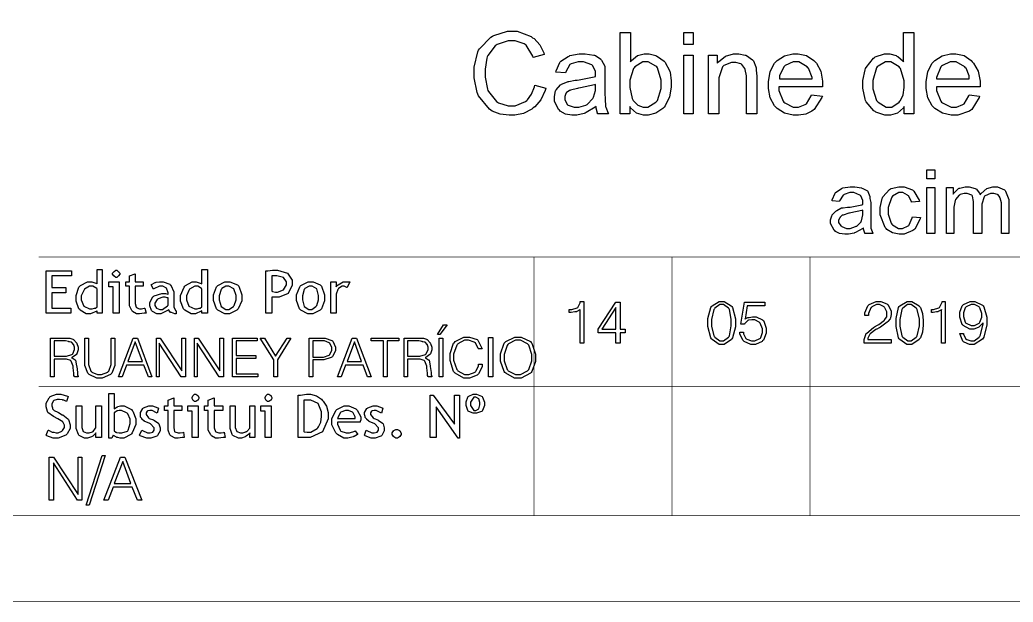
# Model space of a CAD drawing. Extents: x 0 to 210, y 0 to 297.
# Drawn here: x 50.3 to 108, y -0.4 to 33.4 of the extents above; entities that cross this region are included whole.
import ezdxf

# ---------------------------------------------------------------- set-up
doc = ezdxf.new("R2010")
doc.units = 0
doc.header["$MEASUREMENT"] = 0
for name, color, linetype in [('C00-00-00-BLACK', 7, 'Continuous'), ('C59-59-59', 251, 'Continuous'), ('CFF-7E-00', 30, 'Continuous')]:
    doc.layers.add(name, color=color, linetype=linetype)

msp = doc.modelspace()

# ---------------------------------------------------------------- linework, layer by layer
at = {"layer": 'C00-00-00-BLACK', "const_width": 0.0423}
msp.add_lwpolyline([(0.0427, -0.3886), (210.36, -0.3886), (210.36, 296.883), (0.0427, 296.883), (0.0427, -0.3886)], close=True, dxfattribs=at)
at = {"layer": 'C00-00-00-BLACK'}
for points in [[(80.2005, 29.581), (80.8359, 29.4115), (80.8041, 29.2847), (80.5547, 28.7445), (80.2005, 28.3325), (80.1165, 28.2677), (80.0308, 28.1933), (79.5472, 27.9438), (79.0512, 27.8419), (78.8857, 27.8419), (78.7107, 27.8419), (78.19, 27.9122), (77.7282, 28.0858), (77.6552, 28.1382), (77.5698, 28.1919), (76.9331, 28.9677), (76.8904, 29.0725), (76.8586, 29.1676), (76.6794, 30.0192), (76.6794, 30.303), (76.6794, 30.631), (76.8904, 31.5199), (76.9331, 31.615), (76.9856, 31.7004), (77.6538, 32.3798), (77.7392, 32.4225), (77.8235, 32.4762), (78.6197, 32.7188), (78.8857, 32.7188), (79.182, 32.7188), (79.9881, 32.4018), (80.0735, 32.3371), (80.1578, 32.2847), (80.4912, 31.9278), (80.7187, 31.4675), (80.7501, 31.3614), (80.1165, 31.1919), (80.0943, 31.2773), (79.7003, 31.9126), (79.6477, 31.9539), (79.5941, 31.9857), (79.0621, 32.1648), (78.8857, 32.1648), (78.6515, 32.1648), (78.015, 31.9539), (77.9515, 31.9112), (77.8979, 31.8699), (77.4746, 31.309), (77.4428, 31.2346), (77.421, 31.1616), (77.3162, 30.518), (77.3162, 30.303), (77.3162, 30.0495), (77.4541, 29.3591), (77.4859, 29.2847), (77.5173, 29.2117), (77.972, 28.6384), (78.0355, 28.6067), (78.099, 28.5654), (78.6571, 28.3945), (78.843, 28.3945), (79.0649, 28.3945), (79.6685, 28.6384), (79.732, 28.6907), (79.7856, 28.7335), (80.0146, 29.0573), (80.1783, 29.4859), (80.2005, 29.581)], [(85.7141, 27.9273), (85.1613, 27.9273), (85.1613, 32.6333), (85.7567, 32.6333), (85.7567, 30.9383), (85.8203, 31.0238), (86.1741, 31.298), (86.5586, 31.4027), (86.6881, 31.4027), (86.837, 31.4027), (87.2409, 31.298), (87.2836, 31.276), (87.3248, 31.2553), (87.7175, 30.97), (87.7492, 30.9383), (87.781, 30.897), (88.0237, 30.4409), (88.0456, 30.3871), (88.0551, 30.3348), (88.1295, 29.8331), (88.1295, 29.665), (88.1295, 29.4762), (88.029, 28.9099), (87.7796, 28.3959), (87.7066, 28.3104), (87.6321, 28.236), (87.2229, 27.9645), (86.789, 27.8419), (86.6454, 27.8419), (86.5131, 27.8419), (86.1162, 27.9701), (85.7663, 28.2677), (85.7141, 28.3531), (85.7141, 27.9273)], [(88.8517, 31.9539), (88.8517, 32.6333), (89.4031, 32.6333), (89.4031, 31.9539), (88.8517, 31.9539)], [(101.661, 27.9273), (101.661, 28.3531), (101.607, 28.2677), (101.255, 27.9701), (100.858, 27.8419), (100.726, 27.8419), (100.535, 27.8419), (100.015, 28.0224), (99.9628, 28.0541), (99.8982, 28.0968), (99.4435, 28.6274), (99.4117, 28.6907), (99.38, 28.7652), (99.242, 29.4087), (99.242, 29.6223), (99.242, 29.8566), (99.38, 30.4822), (99.4117, 30.5566), (99.4435, 30.62), (99.8664, 31.1602), (99.9201, 31.1919), (99.9726, 31.2236), (100.506, 31.4027), (100.685, 31.4027), (100.821, 31.4027), (101.192, 31.298), (101.235, 31.276), (101.276, 31.2553), (101.596, 30.97), (101.618, 30.9383), (101.618, 32.6333), (102.212, 32.6333), (102.212, 27.9273), (101.661, 27.9273)], [(83.7614, 28.3531), (83.7075, 28.3104), (83.1797, 27.9907), (83.1275, 27.9687), (83.0735, 27.948), (82.6354, 27.8419), (82.4893, 27.8419), (82.3627, 27.8419), (81.9848, 27.9122), (81.6832, 28.0858), (81.6419, 28.1382), (81.588, 28.1823), (81.3428, 28.6604), (81.3428, 28.8189), (81.3428, 28.936), (81.4091, 29.253), (81.431, 29.2847), (81.4518, 29.3164), (81.6956, 29.6017), (81.7273, 29.6223), (81.7591, 29.6444), (82.1076, 29.7822), (82.1503, 29.7918), (82.1821, 29.8028), (82.5391, 29.8772), (82.659, 29.8772), (82.7761, 29.8993), (83.6553, 30.0674), (83.7198, 30.0881), (83.7198, 30.1308), (83.7198, 30.2259), (83.7198, 30.2576), (83.7198, 30.3747), (83.5713, 30.7055), (83.5505, 30.7261), (83.5078, 30.7578), (83.0308, 30.9383), (82.8724, 30.9383), (82.7236, 30.9383), (82.3087, 30.8322), (82.2773, 30.8102), (82.2456, 30.7785), (82.0014, 30.3568), (81.981, 30.303), (81.431, 30.3444), (81.4405, 30.4092), (81.6529, 30.9066), (81.6846, 30.9383), (81.7164, 30.981), (82.1394, 31.2553), (82.193, 31.276), (82.2456, 31.298), (82.7786, 31.4027), (82.9578, 31.4027), (83.137, 31.4027), (83.6344, 31.3297), (83.6771, 31.3187), (83.7188, 31.298), (84.0355, 31.0872), (84.0574, 31.0651), (84.0782, 31.0334), (84.2617, 30.6848), (84.2726, 30.6421), (84.2726, 30.5153), (84.2726, 30.2273), (84.2726, 30.1308), (84.2726, 29.3688), (84.2726, 29.2034), (84.2931, 28.7032), (84.3153, 28.4413), (84.3153, 28.3531), (84.3248, 28.3104), (84.4628, 27.959), (84.4846, 27.9273), (83.8468, 27.9273), (83.8359, 27.959), (83.7614, 28.2553), (83.7614, 28.3531)], [(88.8517, 27.9273), (88.8517, 31.3187), (89.4031, 31.3187), (89.4031, 27.9273), (88.8517, 27.9273)], [(90.2945, 27.9273), (90.2945, 31.3187), (90.8018, 31.3187), (90.8018, 30.8529), (90.865, 30.9494), (91.2742, 31.2718), (91.7469, 31.4027), (91.9057, 31.4027), (92.0418, 31.4027), (92.4126, 31.3297), (92.4553, 31.3187), (92.4966, 31.298), (92.8494, 31.0541), (92.8825, 31.0224), (92.9033, 30.9907), (93.0395, 30.6421), (93.0508, 30.5993), (93.0508, 30.4505), (93.0935, 30.1157), (93.0935, 30.004), (93.0935, 27.9273), (92.498, 27.9273), (92.498, 30.004), (92.498, 30.1322), (92.4235, 30.4932), (92.414, 30.5139), (92.4031, 30.547), (92.2225, 30.7895), (92.2017, 30.8102), (92.1702, 30.8322), (91.8767, 30.8956), (91.7787, 30.8956), (91.6189, 30.8956), (91.1821, 30.7261), (91.1408, 30.6834), (91.0978, 30.6421), (90.8872, 30.0054), (90.8872, 29.7918), (90.8872, 27.9273), (90.2945, 27.9273)], [(96.2738, 29.0298), (96.9091, 28.9457), (96.8774, 28.8616), (96.4212, 28.1823), (96.3581, 28.1382), (96.2946, 28.0858), (95.9337, 27.9122), (95.5202, 27.8419), (95.3823, 27.8419), (95.214, 27.8419), (94.7099, 27.9645), (94.2689, 28.236), (94.1945, 28.3104), (94.1201, 28.3848), (93.8706, 28.8506), (93.7715, 29.3991), (93.7715, 29.581), (93.7715, 29.7794), (93.8706, 30.372), (94.1201, 30.8653), (94.1945, 30.9383), (94.2689, 31.0128), (94.7043, 31.2829), (95.1798, 31.4027), (95.3396, 31.4027), (95.498, 31.4027), (95.9764, 31.298), (96.4117, 31.0238), (96.4861, 30.9383), (96.5592, 30.8653), (96.8086, 30.3926), (96.9091, 29.8152), (96.9091, 29.6223), (96.9091, 29.6223), (96.9091, 29.5272), (96.9091, 29.4955), (94.3666, 29.4955), (94.3666, 29.2737), (94.6203, 28.6604), (94.663, 28.6067), (94.7152, 28.5654), (95.2154, 28.3104), (95.3823, 28.3104), (95.5202, 28.3104), (95.9033, 28.4593), (95.9347, 28.4799), (95.9764, 28.5116), (96.2519, 28.9664), (96.2738, 29.0298)], [(105.434, 29.0298), (106.029, 28.9457), (106.007, 28.8616), (105.583, 28.1823), (105.519, 28.1382), (105.454, 28.0858), (104.772, 27.8419), (104.545, 27.8419), (104.375, 27.8419), (103.87, 27.9645), (103.43, 28.236), (103.357, 28.3104), (103.283, 28.3848), (103.032, 28.8506), (102.931, 29.3991), (102.931, 29.581), (102.931, 29.7794), (103.032, 30.372), (103.283, 30.8653), (103.357, 30.9383), (103.43, 31.0128), (103.864, 31.2829), (104.342, 31.4027), (104.502, 31.4027), (104.659, 31.4027), (105.132, 31.298), (105.54, 31.0238), (105.603, 30.9383), (105.678, 30.8653), (105.949, 30.3926), (106.072, 29.8152), (106.072, 29.6223), (106.072, 29.6223), (106.072, 29.5272), (106.072, 29.4955), (103.527, 29.4955), (103.527, 29.2737), (103.78, 28.6604), (103.823, 28.6067), (103.875, 28.5654), (104.377, 28.3104), (104.545, 28.3104), (104.681, 28.3104), (105.052, 28.4593), (105.095, 28.4799), (105.126, 28.5116), (105.412, 28.9664), (105.434, 29.0298)], [(85.7141, 29.665), (85.7141, 29.4432), (85.8516, 28.8189), (85.8834, 28.7762), (85.9247, 28.7032), (86.1949, 28.4331), (86.5008, 28.3104), (86.6027, 28.3104), (86.7724, 28.3104), (87.23, 28.597), (87.2836, 28.6494), (87.3248, 28.7032), (87.5372, 29.3935), (87.5372, 29.6223), (87.5372, 29.8772), (87.3248, 30.5897), (87.2836, 30.6421), (87.2409, 30.6958), (86.7943, 30.9383), (86.6454, 30.9383), (86.4761, 30.9383), (86.0213, 30.6531), (85.9688, 30.5993), (85.9261, 30.547), (85.7141, 29.8855), (85.7141, 29.665)], [(94.4079, 29.9613), (96.3165, 29.9613), (96.3055, 30.0357), (96.0935, 30.5676), (96.0617, 30.5993), (96.0191, 30.6531), (95.5407, 30.9383), (95.3823, 30.9383), (95.213, 30.9383), (94.7455, 30.7261), (94.7043, 30.6834), (94.6616, 30.6421), (94.4079, 30.1322), (94.4079, 29.9613)], [(99.8347, 29.6223), (99.8347, 29.3798), (100.048, 28.7032), (100.093, 28.6494), (100.145, 28.597), (100.612, 28.3104), (100.769, 28.3104), (100.928, 28.3104), (101.362, 28.597), (101.404, 28.6494), (101.447, 28.6921), (101.596, 29.0201), (101.661, 29.4418), (101.661, 29.581), (101.661, 29.8359), (101.447, 30.547), (101.404, 30.5993), (101.362, 30.6531), (100.885, 30.9383), (100.726, 30.9383), (100.568, 30.9383), (100.134, 30.6848), (100.093, 30.6421), (100.048, 30.5897), (99.8347, 29.8649), (99.8347, 29.6223)], [(103.527, 29.9613), (105.434, 29.9613), (105.434, 30.1212), (105.253, 30.5676), (105.222, 30.5993), (105.179, 30.6531), (104.67, 30.9383), (104.502, 30.9383), (104.331, 30.9383), (103.875, 30.7261), (103.823, 30.6834), (103.78, 30.6421), (103.536, 30.0357), (103.527, 29.9613)], [(83.7198, 29.6223), (83.6662, 29.6017), (82.8492, 29.4335), (82.743, 29.4115), (82.6893, 29.4018), (82.2674, 29.2957), (82.2357, 29.2847), (82.2138, 29.2751), (82.0332, 29.1373), (82.0237, 29.1152), (82.0127, 29.0945), (81.9383, 28.9195), (81.9383, 28.8603), (81.9383, 28.7555), (82.0759, 28.4689), (82.1076, 28.4372), (82.1394, 28.4165), (82.4964, 28.3104), (82.6163, 28.3104), (82.7648, 28.3104), (83.1688, 28.4165), (83.2115, 28.4372), (83.2527, 28.4689), (83.5699, 28.8189), (83.5918, 28.8603), (83.6126, 28.8933), (83.7198, 29.2819), (83.7198, 29.4115), (83.7198, 29.6223)], [(102.975, 24.1543), (102.975, 24.6641), (103.441, 24.6641), (103.441, 24.1543), (102.975, 24.1543)], [(99.2851, 21.3155), (99.242, 21.2742), (98.8176, 21.0289), (98.7764, 21.0178), (98.7446, 20.9972), (98.4179, 20.9338), (98.3093, 20.9338), (98.2073, 20.9338), (97.9054, 20.9765), (97.663, 21.1046), (97.6313, 21.146), (97.5886, 21.1777), (97.3776, 21.5663), (97.3776, 21.6958), (97.3776, 21.7813), (97.4506, 22.0031), (97.4619, 22.0348), (97.4714, 22.0679), (97.6835, 22.2815), (97.7152, 22.2911), (97.736, 22.3132), (97.9798, 22.451), (98.0115, 22.4607), (98.1177, 22.4607), (98.3562, 22.5034), (98.4359, 22.5034), (98.5202, 22.5144), (99.1994, 22.6508), (99.242, 22.6715), (99.242, 22.7046), (99.242, 22.7762), (99.242, 22.7996), (99.242, 22.8947), (99.1362, 23.1593), (99.1154, 23.18), (99.0836, 23.202), (98.7242, 23.3495), (98.6056, 23.3495), (98.4885, 23.3495), (98.1604, 23.2447), (98.1396, 23.2227), (98.1068, 23.202), (97.8944, 22.8837), (97.8849, 22.841), (97.4619, 22.8837), (97.4714, 22.9264), (97.6422, 23.3178), (97.6739, 23.3495), (97.6947, 23.3812), (98.0115, 23.5934), (98.0542, 23.6031), (98.0955, 23.6251), (98.5104, 23.6885), (98.6497, 23.6885), (98.7873, 23.6885), (99.1676, 23.6251), (99.2008, 23.6031), (99.242, 23.5934), (99.5165, 23.4556), (99.5384, 23.4335), (99.5482, 23.4129), (99.6541, 23.1276), (99.6654, 23.0959), (99.6654, 23.0008), (99.7081, 22.7858), (99.7081, 22.7142), (99.7081, 22.0762), (99.7081, 21.886), (99.7081, 21.4588), (99.7081, 21.3155), (99.7176, 21.2838), (99.8238, 20.9985), (99.8347, 20.9765), (99.369, 20.9765), (99.3581, 20.9985), (99.2851, 21.2369), (99.2851, 21.3155)], [(102.126, 21.9494), (102.592, 21.9081), (102.581, 21.824), (102.264, 21.2301), (102.212, 21.1873), (102.158, 21.146), (101.655, 20.9338), (101.489, 20.9338), (101.36, 20.9338), (100.98, 21.0082), (100.652, 21.2094), (100.6, 21.2728), (100.546, 21.3362), (100.261, 22.0527), (100.261, 22.2911), (100.261, 22.4827), (100.367, 23.0008), (100.389, 23.0532), (100.42, 23.1069), (100.801, 23.53), (100.855, 23.5617), (100.896, 23.5838), (101.34, 23.6885), (101.489, 23.6885), (101.658, 23.6885), (102.126, 23.519), (102.169, 23.4763), (102.222, 23.4446), (102.527, 22.9154), (102.549, 22.841), (102.084, 22.7996), (102.073, 22.8424), (101.904, 23.1593), (101.873, 23.18), (101.851, 23.2117), (101.578, 23.3495), (101.489, 23.3495), (101.351, 23.3495), (100.97, 23.1386), (100.939, 23.0959), (100.907, 23.0546), (100.726, 22.4827), (100.726, 22.2911), (100.726, 22.101), (100.896, 21.569), (100.939, 21.5263), (100.97, 21.485), (101.327, 21.2728), (101.447, 21.2728), (101.563, 21.2728), (101.883, 21.4216), (101.914, 21.4423), (101.946, 21.474), (102.115, 21.897), (102.126, 21.9494)], [(104.119, 20.9765), (104.119, 23.6457), (104.502, 23.6457), (104.502, 23.2654), (104.523, 23.2971), (104.81, 23.5824), (104.841, 23.6031), (104.883, 23.6141), (105.201, 23.6885), (105.307, 23.6885), (105.434, 23.6885), (105.782, 23.5838), (105.815, 23.5617), (105.847, 23.552), (106.061, 23.2654), (106.072, 23.2227), (106.124, 23.3081), (106.446, 23.5838), (106.799, 23.6885), (106.918, 23.6885), (107.067, 23.6885), (107.482, 23.519), (107.513, 23.4763), (107.545, 23.4446), (107.725, 22.9609), (107.725, 22.7996), (107.725, 20.9765), (107.302, 20.9765), (107.302, 22.6715), (107.302, 22.768), (107.224, 23.0325), (107.214, 23.0532), (107.214, 23.0959), (107.108, 23.2131), (107.087, 23.2227), (107.065, 23.2447), (106.859, 23.3068), (106.791, 23.3068), (106.674, 23.3068), (106.357, 23.1703), (106.325, 23.1372), (106.294, 23.1056), (106.156, 22.6853), (106.156, 22.5447), (106.156, 20.9765), (105.687, 20.9765), (105.687, 22.7142), (105.687, 22.8314), (105.613, 23.1483), (105.603, 23.18), (105.581, 23.202), (105.311, 23.3068), (105.222, 23.3068), (105.136, 23.3068), (104.904, 23.2337), (104.884, 23.2227), (104.852, 23.202), (104.638, 22.9581), (104.629, 22.9264), (104.618, 22.8947), (104.545, 22.5061), (104.545, 22.3752), (104.545, 20.9765), (104.119, 20.9765)], [(102.975, 20.9765), (102.975, 23.6457), (103.441, 23.6457), (103.441, 20.9765), (102.975, 20.9765)], [(99.242, 22.3339), (99.1994, 22.3132), (98.5629, 22.1754), (98.4772, 22.1644), (98.4345, 22.1534), (98.1177, 22.0459), (98.0969, 22.0348), (98.0542, 22.0348), (97.9371, 21.9191), (97.9276, 21.9081), (97.9166, 21.8874), (97.8436, 21.7441), (97.8436, 21.6958), (97.8436, 21.6228), (97.9798, 21.4216), (98.0115, 21.3996), (98.0324, 21.3789), (98.3022, 21.2728), (98.3933, 21.2728), (98.5104, 21.2728), (98.83, 21.3789), (98.8617, 21.3996), (98.8935, 21.4106), (99.1471, 21.6642), (99.1581, 21.6958), (99.1676, 21.7179), (99.242, 22.0527), (99.242, 22.1644), (99.242, 22.3339)], [(52.1656, 18.5181), (52.1656, 17.8387), (52.9717, 17.8387), (52.9717, 17.5424), (52.1656, 17.5424), (52.1656, 16.6522), (53.268, 16.6522), (53.268, 16.3559), (51.8266, 16.3559), (51.8266, 18.8143), (53.3107, 18.8143), (53.3107, 18.5181), (52.1656, 18.5181)], [(54.7949, 16.3559), (54.7949, 16.4841), (54.7631, 16.4634), (54.4064, 16.3146), (54.2879, 16.3146), (54.1595, 16.3146), (53.8081, 16.5268), (53.7767, 16.5681), (53.7337, 16.6109), (53.5644, 17.056), (53.5644, 17.2034), (53.5644, 17.3839), (53.7337, 17.8704), (53.7767, 17.9228), (53.818, 17.9655), (54.2325, 18.1791), (54.3719, 18.1791), (54.4766, 18.1791), (54.773, 18.0716), (54.7949, 18.0496), (54.7949, 18.8998), (55.0912, 18.8998), (55.0912, 16.3559), (54.7949, 16.3559)], [(55.8987, 18.8571), (55.9304, 18.8571), (56.0144, 18.7827), (56.0257, 18.7716), (56.0352, 18.762), (56.1097, 18.6752), (56.1097, 18.6449), (56.1097, 18.6132), (56.0352, 18.5291), (56.0257, 18.5181), (56.0144, 18.5084), (55.9276, 18.434), (55.8987, 18.434), (55.8669, 18.434), (55.7816, 18.5084), (55.772, 18.5181), (55.7611, 18.5291), (55.6867, 18.6159), (55.6867, 18.6449), (55.6867, 18.6765), (55.7611, 18.762), (55.772, 18.7716), (55.7816, 18.7827), (55.8684, 18.8571), (55.8987, 18.8571)], [(56.6607, 17.9228), (56.4487, 17.9228), (56.4487, 18.1791), (56.6607, 18.1791), (56.6607, 18.5181), (57.0011, 18.6449), (57.0011, 18.1791), (57.4668, 18.1791), (57.4668, 17.9228), (57.0011, 17.9228), (57.0011, 16.9912), (57.0011, 16.9182), (57.0646, 16.706), (57.0865, 16.6949), (57.0964, 16.6743), (57.2477, 16.6109), (57.2989, 16.6109), (57.3624, 16.6109), (57.5303, 16.6426), (57.5525, 16.6522), (57.6365, 16.3559), (57.5194, 16.3559), (57.2576, 16.3146), (57.1708, 16.3146), (57.0851, 16.3146), (56.8508, 16.4524), (56.8304, 16.4841), (56.7986, 16.5062), (56.6607, 16.7749), (56.6607, 16.8644), (56.6607, 17.9228)], [(60.8598, 16.3559), (60.8598, 16.4841), (60.8376, 16.4634), (60.5042, 16.3146), (60.3938, 16.3146), (60.2562, 16.3146), (59.8759, 16.5268), (59.8442, 16.5681), (59.811, 16.6109), (59.629, 17.056), (59.629, 17.2034), (59.629, 17.3839), (59.8413, 17.8704), (59.8854, 17.9228), (59.9267, 17.9655), (60.3084, 18.1791), (60.4365, 18.1791), (60.5413, 18.1791), (60.8376, 18.0716), (60.8598, 18.0496), (60.8598, 18.8998), (61.2013, 18.8998), (61.2013, 16.3559), (60.8598, 16.3559)], [(64.9319, 17.2875), (64.9319, 16.3559), (64.5929, 16.3559), (64.5929, 18.8143), (64.7086, 18.8143), (64.9704, 18.8571), (65.0586, 18.8571), (65.2544, 18.8571), (65.8428, 18.6724), (66.1197, 18.2714), (66.1197, 18.1378), (66.1197, 17.9807), (65.8756, 17.5052), (65.3577, 17.2875), (65.1852, 17.2875), (65.1221, 17.2875), (64.9785, 17.2875), (64.9319, 17.2875)], [(64.9319, 18.5181), (64.9319, 17.6265), (64.9633, 17.6168), (65.1425, 17.5838), (65.1425, 17.5838), (65.2611, 17.5838), (65.6209, 17.7119), (65.7807, 17.9972), (65.7807, 18.0923), (65.7807, 18.1736), (65.6153, 18.4175), (65.2293, 18.5181), (65.1013, 18.5181), (65.1013, 18.5181), (64.9319, 18.5181), (64.9319, 18.5181)], [(54.7949, 17.7533), (54.773, 17.785), (54.5345, 17.9228), (54.4558, 17.9228), (54.35, 17.9228), (54.0646, 17.7436), (54.0329, 17.7105), (54.011, 17.6789), (53.8607, 17.355), (53.8607, 17.2461), (53.8607, 17.1276), (54.0149, 16.7694), (54.3458, 16.6109), (54.4558, 16.6109), (54.5084, 16.6109), (54.646, 16.6426), (54.6682, 16.6522), (54.7, 16.6522), (54.7839, 16.728), (54.7949, 16.7376), (54.7949, 17.7533)], [(55.7294, 16.3559), (55.7294, 17.88), (55.4757, 17.88), (55.4757, 18.1791), (56.0684, 18.1791), (56.0684, 16.3559), (55.7294, 16.3559)], [(58.9523, 16.5681), (58.9195, 16.5268), (58.4976, 16.3146), (58.3586, 16.3146), (58.262, 16.3146), (58.0072, 16.4524), (57.9755, 16.4841), (57.9533, 16.5062), (57.8485, 16.7749), (57.8485, 16.8644), (57.8485, 16.9816), (58.0168, 17.2985), (58.0595, 17.3302), (58.1007, 17.3619), (58.5474, 17.4997), (58.6976, 17.4997), (58.7498, 17.4997), (58.8878, 17.468), (58.9097, 17.457), (58.9097, 17.5438), (58.8133, 17.8015), (58.5982, 17.9228), (58.528, 17.9228), (58.4108, 17.9228), (58.0912, 17.7753), (58.0595, 17.7533), (57.9328, 18.0082), (57.9423, 18.0192), (58.1547, 18.1267), (58.1875, 18.1378), (58.2083, 18.1488), (58.4165, 18.1791), (58.4867, 18.1791), (58.6232, 18.1791), (59.0144, 18.0413), (59.0367, 18.0082), (59.0684, 17.9765), (59.2487, 17.5879), (59.2487, 17.457), (59.2487, 16.7804), (59.2487, 16.7073), (59.3535, 16.4951), (59.3757, 16.4841), (59.3757, 16.3146), (59.3012, 16.3146), (59.0998, 16.389), (59.0793, 16.3987), (59.0476, 16.3987), (58.9523, 16.5268), (58.9523, 16.5681)], [(60.8598, 17.7533), (60.8485, 17.785), (60.6337, 17.9228), (60.5635, 17.9228), (60.4573, 17.9228), (60.161, 17.7436), (60.1405, 17.7105), (60.1073, 17.6789), (59.9708, 17.355), (59.9708, 17.2461), (59.9708, 17.1276), (60.1239, 16.7694), (60.4531, 16.6109), (60.5635, 16.6109), (60.6048, 16.6109), (60.7219, 16.6426), (60.7328, 16.6522), (60.7646, 16.6522), (60.8598, 16.717), (60.8598, 16.7376), (60.8598, 17.7533)], [(61.5389, 17.2461), (61.5389, 17.4157), (61.7195, 17.8814), (61.7513, 17.9228), (61.7926, 17.9655), (62.206, 18.1791), (62.3439, 18.1791), (62.5023, 18.1791), (62.9391, 17.9972), (62.9818, 17.9655), (63.0135, 17.9241), (63.1927, 17.4157), (63.1927, 17.2461), (63.1927, 17.0767), (62.9804, 16.6109), (62.9391, 16.5681), (62.9073, 16.5268), (62.4844, 16.3146), (62.3439, 16.3146), (62.1951, 16.3146), (61.7926, 16.5268), (61.7513, 16.5681), (61.7195, 16.6109), (61.5389, 17.0877), (61.5389, 17.2461)], [(61.8779, 17.2461), (61.8779, 17.1221), (61.9993, 16.7487), (62.2572, 16.5681), (62.3439, 16.5681), (62.4388, 16.5681), (62.7048, 16.7487), (62.7271, 16.7804), (62.7475, 16.8024), (62.8551, 17.1359), (62.8551, 17.2461), (62.8551, 17.3743), (62.7271, 17.7588), (62.4388, 17.9228), (62.3439, 17.9228), (62.2582, 17.9228), (62.0254, 17.785), (62.0049, 17.7533), (61.9827, 17.7216), (61.8779, 17.3661), (61.8779, 17.2461)], [(66.3734, 17.2461), (66.3734, 17.4157), (66.5536, 17.8814), (66.5854, 17.9228), (66.6267, 17.9655), (67.0415, 18.1791), (67.1809, 18.1791), (67.3283, 18.1791), (67.7414, 17.9972), (67.7732, 17.9655), (67.8145, 17.9241), (67.9842, 17.4157), (67.9842, 17.2461), (67.9842, 17.0767), (67.8145, 16.6109), (67.7732, 16.5681), (67.7414, 16.5268), (67.3199, 16.3146), (67.1809, 16.3146), (67.032, 16.3146), (66.6171, 16.5268), (66.5854, 16.5681), (66.5427, 16.6109), (66.3734, 17.0877), (66.3734, 17.2461)], [(66.712, 17.2461), (66.712, 17.1221), (66.8182, 16.7487), (67.0899, 16.5681), (67.1809, 16.5681), (67.2648, 16.5681), (67.4963, 16.7487), (67.5185, 16.7804), (67.539, 16.8024), (67.6465, 17.1359), (67.6465, 17.2461), (67.6465, 17.3743), (67.539, 17.7588), (67.2705, 17.9228), (67.1809, 17.9228), (67.0952, 17.9228), (66.8595, 17.785), (66.839, 17.7533), (66.8168, 17.7216), (66.712, 17.3661), (66.712, 17.2461)], [(69.3, 17.8387), (69.2891, 17.8497), (69.1374, 17.9228), (69.088, 17.9228), (69.0136, 17.9228), (68.8125, 17.785), (68.7917, 17.7533), (68.7698, 17.7326), (68.665, 17.4639), (68.665, 17.3729), (68.665, 16.3559), (68.3659, 16.3559), (68.3659, 18.1791), (68.665, 18.1791), (68.665, 17.88), (68.6964, 17.9338), (69.0852, 18.1791), (69.2146, 18.1791), (69.2781, 18.1791), (69.4214, 18.1791), (69.4697, 18.1791), (69.3, 17.8387)], [(58.9097, 17.2461), (58.856, 17.2461), (58.7361, 17.2875), (58.6976, 17.2875), (58.6024, 17.2875), (58.3378, 17.1827), (58.3173, 17.1607), (58.2842, 17.14), (58.1448, 16.9333), (58.1448, 16.8644), (58.1448, 16.8079), (58.2344, 16.6371), (58.4232, 16.5681), (58.4867, 16.5681), (58.5914, 16.5681), (58.8779, 16.7804), (58.9097, 16.8217), (58.9097, 17.2461)], [(82.8312, 14.6182), (82.8312, 16.5681), (82.8202, 16.5585), (82.6368, 16.4524), (82.6163, 16.4414), (82.5211, 16.4414), (82.3062, 16.3987), (82.2357, 16.3987), (82.193, 16.3987), (82.193, 16.5681), (82.2357, 16.5681), (82.3517, 16.5681), (82.6685, 16.6743), (82.7003, 16.6949), (82.7222, 16.717), (82.8312, 16.9554), (82.8312, 17.0339), (83.0421, 17.0339), (83.0421, 14.6182), (82.8312, 14.6182)], [(84.908, 14.6182), (84.908, 15.2108), (83.8895, 15.2108), (83.8895, 15.423), (84.908, 16.9912), (85.1613, 16.9912), (85.1613, 15.423), (85.4576, 15.423), (85.4576, 15.2108), (85.1613, 15.2108), (85.1613, 14.6182), (84.908, 14.6182)], [(90.2518, 15.8034), (90.2518, 16.0376), (90.4325, 16.6853), (90.4642, 16.7376), (90.4956, 16.7914), (90.9161, 17.0339), (91.0565, 17.0339), (91.2054, 17.0339), (91.6093, 16.7914), (91.652, 16.7376), (91.6838, 16.6853), (91.8626, 16.0238), (91.8626, 15.8034), (91.8626, 15.5704), (91.6838, 14.9255), (91.652, 14.8718), (91.6203, 14.8194), (91.1973, 14.5342), (91.0565, 14.5342), (90.9077, 14.5342), (90.4956, 14.8194), (90.4642, 14.8718), (90.4325, 14.9255), (90.2518, 15.5842), (90.2518, 15.8034)], [(90.4642, 15.8034), (90.4642, 15.6022), (90.6004, 15.0413), (90.6336, 14.9986), (90.6544, 14.9572), (90.956, 14.745), (91.0565, 14.745), (91.1627, 14.745), (91.4495, 14.9572), (91.4823, 14.9986), (91.5031, 15.0413), (91.6093, 15.6132), (91.6093, 15.8034), (91.6093, 16.0059), (91.5031, 16.5695), (91.4823, 16.6109), (91.4495, 16.6536), (91.1546, 16.8644), (91.0565, 16.8644), (90.9507, 16.8644), (90.6544, 16.6536), (90.6336, 16.6109), (90.6004, 16.5695), (90.4642, 15.9949), (90.4642, 15.8034)], [(92.1177, 15.2535), (92.3286, 15.2535), (92.3286, 15.1584), (92.4662, 14.8939), (92.498, 14.8718), (92.5188, 14.8511), (92.7915, 14.745), (92.8825, 14.745), (92.9873, 14.745), (93.2737, 14.8828), (93.3055, 14.9145), (93.3263, 14.9365), (93.4325, 15.2383), (93.4325, 15.3376), (93.4325, 15.4547), (93.2946, 15.7716), (93.2628, 15.8034), (93.2409, 15.835), (92.9721, 15.9728), (92.8825, 15.9728), (92.8067, 15.9728), (92.6042, 15.9411), (92.5834, 15.9301), (92.5615, 15.9205), (92.3809, 15.7413), (92.3713, 15.7193), (92.159, 15.7193), (92.3713, 16.9912), (93.5591, 16.9912), (93.5591, 16.7804), (92.5407, 16.7804), (92.414, 16.0155), (92.4235, 16.0266), (92.5738, 16.1024), (92.625, 16.1024), (92.6454, 16.1134), (92.8536, 16.1451), (92.9238, 16.1451), (93.0617, 16.1451), (93.4325, 15.9742), (93.4752, 15.9301), (93.5069, 15.8984), (93.6445, 15.4781), (93.6445, 15.3376), (93.6445, 15.1901), (93.4738, 14.7877), (93.4325, 14.745), (93.4007, 14.7133), (93.012, 14.5342), (92.8825, 14.5342), (92.7435, 14.5342), (92.3604, 14.7133), (92.3286, 14.745), (92.2969, 14.7767), (92.1177, 15.135), (92.1177, 15.2535)], [(99.3278, 14.6182), (99.3278, 14.6182), (99.3278, 14.6513), (99.3278, 14.661), (99.3278, 14.661), (99.3278, 14.6926), (99.3278, 14.7023), (99.3278, 14.8194), (99.4322, 15.1267), (99.4544, 15.1681), (99.4752, 15.2011), (99.8664, 15.5181), (99.9201, 15.5498), (99.9299, 15.5608), (100.112, 15.6669), (100.134, 15.6766), (100.186, 15.7082), (100.505, 15.9522), (100.516, 15.9728), (100.525, 15.9839), (100.631, 16.123), (100.642, 16.1451), (100.642, 16.1988), (100.642, 16.3173), (100.642, 16.3559), (100.642, 16.4414), (100.536, 16.6743), (100.516, 16.6949), (100.493, 16.7266), (100.223, 16.8644), (100.134, 16.8644), (100.037, 16.8644), (99.7712, 16.717), (99.7507, 16.6949), (99.719, 16.6743), (99.5811, 16.3408), (99.5811, 16.2292), (99.369, 16.2292), (99.369, 16.378), (99.5497, 16.79), (99.5811, 16.8217), (99.6128, 16.8644), (100.035, 17.0339), (100.177, 17.0339), (100.303, 17.0339), (100.653, 16.8961), (100.685, 16.8644), (100.717, 16.8327), (100.896, 16.4758), (100.896, 16.3559), (100.896, 16.2815), (100.864, 16.0789), (100.855, 16.0569), (100.843, 16.0362), (100.706, 15.8681), (100.685, 15.8461), (100.674, 15.8254), (100.283, 15.5388), (100.219, 15.5071), (100.208, 15.4974), (100.058, 15.434), (100.047, 15.423), (100.004, 15.4023), (99.6858, 15.1488), (99.6654, 15.1267), (99.6431, 15.1061), (99.5384, 14.8994), (99.5384, 14.8305), (100.896, 14.8305), (100.896, 14.6182), (99.3278, 14.6182)], [(101.192, 15.8034), (101.192, 16.0376), (101.33, 16.6853), (101.362, 16.7376), (101.404, 16.7914), (101.818, 17.0339), (101.957, 17.0339), (102.104, 17.0339), (102.518, 16.7914), (102.549, 16.7376), (102.591, 16.6853), (102.719, 16.3353), (102.762, 15.937), (102.762, 15.8034), (102.762, 15.6683), (102.719, 15.259), (102.591, 14.9255), (102.549, 14.8718), (102.518, 14.8194), (102.096, 14.5342), (101.957, 14.5342), (101.808, 14.5342), (101.404, 14.8194), (101.362, 14.8718), (101.33, 14.9255), (101.192, 15.5842), (101.192, 15.8034)], [(101.404, 15.8034), (101.404, 15.6022), (101.512, 15.0413), (101.534, 14.9986), (101.565, 14.9572), (101.859, 14.745), (101.957, 14.745), (102.062, 14.745), (102.358, 14.9572), (102.38, 14.9986), (102.401, 15.0413), (102.549, 15.6132), (102.549, 15.8034), (102.549, 16.0059), (102.401, 16.5695), (102.38, 16.6109), (102.358, 16.6536), (102.056, 16.8644), (101.957, 16.8644), (101.851, 16.8644), (101.565, 16.6536), (101.534, 16.6109), (101.512, 16.5695), (101.404, 15.9949), (101.404, 15.8034)], [(103.823, 14.6182), (103.823, 16.5681), (103.812, 16.5585), (103.631, 16.4524), (103.61, 16.4414), (103.525, 16.4414), (103.335, 16.3987), (103.271, 16.3987), (103.23, 16.3987), (103.23, 16.5681), (103.23, 16.5681), (103.346, 16.5681), (103.674, 16.6743), (103.696, 16.6949), (103.717, 16.717), (103.855, 16.9926), (103.866, 17.0339), (104.033, 17.0339), (104.033, 14.6182), (103.823, 14.6182)], [(105.095, 15.1681), (105.104, 15.1364), (105.242, 14.8525), (105.264, 14.8305), (105.285, 14.8208), (105.523, 14.745), (105.603, 14.745), (105.709, 14.745), (106.007, 14.9572), (106.029, 14.9986), (106.061, 15.0413), (106.23, 15.7193), (106.241, 15.8034), (106.219, 15.7716), (106.007, 15.5608), (105.986, 15.5498), (105.955, 15.5291), (105.69, 15.423), (105.603, 15.423), (105.465, 15.423), (105.085, 15.6352), (105.053, 15.6766), (105.02, 15.7082), (104.884, 16.1313), (104.884, 16.2719), (104.884, 16.4097), (105.02, 16.79), (105.053, 16.8217), (105.095, 16.8644), (105.475, 17.0339), (105.603, 17.0339), (105.762, 17.0339), (106.209, 16.8231), (106.241, 16.7804), (106.273, 16.728), (106.452, 16.13), (106.452, 15.9301), (106.452, 15.6766), (106.273, 14.9683), (106.241, 14.9145), (106.198, 14.8511), (105.719, 14.5342), (105.561, 14.5342), (105.444, 14.5342), (105.126, 14.6816), (105.095, 14.7023), (105.063, 14.7354), (104.894, 15.1157), (104.884, 15.1681), (105.095, 15.1681)], [(105.095, 16.2719), (105.095, 16.1548), (105.199, 15.8254), (105.222, 15.8034), (105.253, 15.7716), (105.547, 15.6338), (105.646, 15.6338), (105.741, 15.6338), (105.997, 15.7716), (106.029, 15.8034), (106.05, 15.8254), (106.156, 16.1286), (106.156, 16.2292), (106.156, 16.3463), (106.05, 16.6632), (106.029, 16.6949), (106.007, 16.717), (105.736, 16.8644), (105.646, 16.8644), (105.54, 16.8644), (105.253, 16.7266), (105.222, 16.6949), (105.199, 16.6743), (105.095, 16.3725), (105.095, 16.2719)], [(84.908, 15.423), (84.908, 16.6949), (84.1005, 15.423), (84.908, 15.423)], [(74.6869, 15.1267), (74.5603, 15.1267), (74.8979, 15.6766), (75.1099, 15.6766), (74.6869, 15.1267)], [(52.0802, 12.6683), (52.0802, 14.9145), (52.8451, 14.9145), (52.929, 14.9145), (53.1192, 14.9145), (53.1841, 14.9145), (53.2045, 14.9049), (53.3852, 14.8415), (53.3961, 14.8305), (53.4169, 14.8208), (53.5961, 14.6403), (53.6071, 14.6182), (53.6166, 14.5976), (53.6924, 14.3909), (53.6924, 14.322), (53.6924, 14.2365), (53.6166, 14.0022), (53.6071, 13.9802), (53.5852, 13.9485), (53.3425, 13.7804), (53.3107, 13.7694), (53.3315, 13.7597), (53.5122, 13.6536), (53.5231, 13.6426), (53.5326, 13.6219), (53.5961, 13.3036), (53.6071, 13.2608), (53.6497, 12.9219), (53.6497, 12.8805), (53.6497, 12.7854), (53.6497, 12.7524), (53.6497, 12.7524), (53.6924, 12.711), (53.6924, 12.711), (53.6924, 12.6683), (53.4804, 12.6683), (53.4804, 12.6904), (53.4377, 12.7372), (53.4377, 12.7524), (53.4377, 12.7854), (53.4377, 12.8571), (53.4377, 12.8805), (53.3961, 13.1768), (53.3961, 13.2829), (53.2888, 13.5792), (53.268, 13.5999), (53.2571, 13.6109), (53.0119, 13.6839), (52.9304, 13.6839), (52.2922, 13.6839), (52.2922, 12.6683), (52.0802, 12.6683)], [(52.2922, 13.8534), (52.8877, 13.8534), (53.0035, 13.8534), (53.3217, 13.9595), (53.3534, 13.9802), (53.3742, 13.9912), (53.4804, 14.2393), (53.4804, 14.322), (53.4804, 14.3757), (53.4377, 14.4956), (53.4377, 14.5342), (53.4264, 14.5452), (53.3206, 14.6513), (53.3107, 14.661), (53.2998, 14.672), (53.1798, 14.7023), (53.1414, 14.7023), (53.1301, 14.7133), (52.9484, 14.745), (52.8877, 14.745), (52.7611, 14.745), (52.2922, 14.745), (52.2922, 13.8534)], [(54.0755, 14.9145), (54.2879, 14.9145), (54.2879, 13.5144), (54.2879, 13.378), (54.4241, 12.9866), (54.4558, 12.9646), (54.4766, 12.9329), (54.81, 12.7951), (54.9219, 12.7951), (55.0485, 12.7951), (55.4108, 12.9329), (55.433, 12.9646), (55.4648, 12.9866), (55.6024, 13.3835), (55.6024, 13.5144), (55.6024, 14.9145), (55.8133, 14.9145), (55.8133, 13.4731), (55.8133, 13.3146), (55.6341, 12.8695), (55.6024, 12.8378), (55.5597, 12.7964), (55.0803, 12.5843), (54.9219, 12.5843), (54.7631, 12.5843), (54.3292, 12.7964), (54.2879, 12.8378), (54.2548, 12.8695), (54.0755, 13.3229), (54.0755, 13.4731), (54.0755, 14.9145)], [(56.0257, 12.6683), (56.8745, 14.9145), (57.1292, 14.9145), (57.9755, 12.6683), (57.7631, 12.6683), (57.5098, 13.3449), (56.4914, 13.3449), (56.2377, 12.6683), (56.0257, 12.6683)], [(56.5753, 13.5571), (57.4255, 13.5571), (57.0011, 14.7023), (56.5753, 13.5571)], [(58.2291, 12.6683), (58.2291, 14.9145), (58.444, 14.9145), (59.7133, 13.0073), (59.7133, 14.9145), (59.9281, 14.9145), (59.9281, 12.6683), (59.6717, 12.6683), (58.4013, 14.6182), (58.4013, 12.6683), (58.2291, 12.6683)], [(60.4365, 12.6683), (60.4365, 14.9145), (60.6503, 14.9145), (61.9206, 13.0073), (61.9206, 14.9145), (62.1344, 14.9145), (62.1344, 12.6683), (61.8779, 12.6683), (60.6076, 14.6182), (60.6076, 12.6683), (60.4365, 12.6683)], [(62.6428, 12.6683), (62.6428, 14.9145), (64.0842, 14.9145), (64.0842, 14.745), (62.8551, 14.745), (62.8551, 13.8961), (63.9974, 13.8961), (63.9974, 13.7267), (62.8551, 13.7267), (62.8551, 12.8378), (64.1269, 12.8378), (64.1269, 12.6683), (62.6428, 12.6683)], [(65.0586, 12.6683), (65.0586, 13.6426), (64.2539, 14.9145), (64.5086, 14.9145), (65.1425, 13.8534), (65.8234, 14.9145), (66.0344, 14.9145), (65.2695, 13.6426), (65.2695, 12.6683), (65.0586, 12.6683)], [(67.0952, 12.6683), (67.0952, 14.9145), (67.9002, 14.9145), (68.0378, 14.9145), (68.4195, 14.7767), (68.4526, 14.745), (68.4844, 14.7243), (68.6223, 14.3909), (68.6223, 14.2792), (68.6223, 14.1621), (68.4526, 13.8327), (68.4114, 13.8107), (68.3782, 13.779), (67.9566, 13.6426), (67.8159, 13.6426), (67.3075, 13.6426), (67.3075, 12.6683), (67.0952, 12.6683)], [(67.3075, 13.8107), (67.8159, 13.8107), (67.9319, 13.8107), (68.2583, 13.9182), (68.2805, 13.9388), (68.301, 13.9609), (68.4114, 14.2007), (68.4114, 14.2792), (68.4114, 14.3647), (68.301, 14.6086), (68.2805, 14.6182), (68.2583, 14.6403), (67.9898, 14.745), (67.9002, 14.745), (67.3075, 14.745), (67.3075, 13.8107)], [(68.749, 12.6683), (69.5992, 14.9145), (69.8528, 14.9145), (70.6988, 12.6683), (70.4882, 12.6683), (70.2331, 13.3449), (69.2146, 13.3449), (68.961, 12.6683), (68.749, 12.6683)], [(69.3, 13.5571), (70.1492, 13.5571), (69.7258, 14.7023), (69.3, 13.5571)], [(71.4209, 12.6683), (71.4209, 14.745), (70.6988, 14.745), (70.6988, 14.9145), (72.3113, 14.9145), (72.3113, 14.745), (71.6333, 14.745), (71.6333, 12.6683), (71.4209, 12.6683)], [(72.6101, 12.6683), (72.6101, 14.9145), (73.3735, 14.9145), (73.4579, 14.9145), (73.648, 14.9145), (73.7126, 14.9145), (73.7334, 14.9049), (73.914, 14.8415), (73.9249, 14.8305), (73.9454, 14.8208), (74.1246, 14.6403), (74.1355, 14.6182), (74.1454, 14.5976), (74.2213, 14.3909), (74.2213, 14.322), (74.2213, 14.2365), (74.1454, 14.0022), (74.1355, 13.9802), (74.1137, 13.9485), (73.871, 13.7804), (73.8396, 13.7694), (73.86, 13.7597), (74.0406, 13.6536), (74.0516, 13.6426), (74.0615, 13.6219), (74.1246, 13.3036), (74.1355, 13.2608), (74.1786, 12.9219), (74.1786, 12.8805), (74.1786, 12.7854), (74.1786, 12.7524), (74.1786, 12.7524), (74.2213, 12.711), (74.2213, 12.711), (74.2213, 12.6683), (74.0089, 12.6683), (74.0089, 12.6904), (73.9676, 12.7372), (73.9676, 12.7524), (73.9676, 12.7854), (73.9676, 12.8571), (73.9676, 12.8805), (73.9249, 13.1768), (73.9249, 13.2829), (73.8188, 13.5792), (73.7979, 13.5999), (73.787, 13.6109), (73.5404, 13.6839), (73.4589, 13.6839), (72.8211, 13.6839), (72.8211, 12.6683), (72.6101, 12.6683)], [(72.8211, 13.8534), (73.4162, 13.8534), (73.5323, 13.8534), (73.8505, 13.9595), (73.8822, 13.9802), (73.9027, 13.9912), (74.0089, 14.2393), (74.0089, 14.322), (74.0089, 14.3757), (73.9676, 14.4956), (73.9676, 14.5342), (73.9567, 14.5452), (73.8491, 14.6513), (73.8396, 14.661), (73.8283, 14.672), (73.7087, 14.7023), (73.6699, 14.7023), (73.6589, 14.7133), (73.4769, 14.745), (73.4162, 14.745), (73.2896, 14.745), (72.8211, 14.745), (72.8211, 13.8534)], [(74.6442, 12.6683), (74.6442, 14.9145), (74.8563, 14.9145), (74.8563, 12.6683), (74.6442, 12.6683)], [(76.9331, 13.3876), (77.1469, 13.3876), (77.1469, 13.2402), (76.9331, 12.8378), (76.8904, 12.7951), (76.8477, 12.7634), (76.4025, 12.5843), (76.255, 12.5843), (76.0748, 12.5843), (75.5756, 12.8695), (75.5329, 12.9219), (75.4902, 12.9756), (75.2796, 13.6026), (75.2796, 13.8107), (75.2796, 14.0243), (75.4902, 14.6086), (75.5329, 14.661), (75.5756, 14.7147), (76.0843, 14.9572), (76.255, 14.9572), (76.4134, 14.9572), (76.8477, 14.8194), (76.8904, 14.7877), (76.9221, 14.756), (77.1356, 14.333), (77.1469, 14.2792), (76.9331, 14.2792), (76.9221, 14.3109), (76.7524, 14.6403), (76.7211, 14.661), (76.6893, 14.683), (76.3626, 14.7877), (76.255, 14.7877), (76.1175, 14.7877), (75.7372, 14.5769), (75.7054, 14.5342), (75.6722, 14.4928), (75.4902, 13.9816), (75.4902, 13.8107), (75.4902, 13.6205), (75.6722, 13.0914), (75.7054, 13.0487), (75.7372, 13.0073), (76.1256, 12.7951), (76.255, 12.7951), (76.382, 12.7951), (76.732, 12.9329), (76.7637, 12.9646), (76.7842, 12.9866), (76.9331, 13.2884), (76.9331, 13.3876)], [(77.512, 14.9435), (77.7667, 14.9435), (77.7667, 12.6573), (77.512, 12.6573), (77.512, 14.9435)], [(78.2052, 13.7694), (78.2052, 13.9926), (78.4172, 14.6086), (78.4599, 14.661), (78.5125, 14.7147), (79.0455, 14.9572), (79.2247, 14.9572), (79.4149, 14.9572), (79.9454, 14.7147), (79.9881, 14.661), (80.0294, 14.6086), (80.2432, 13.9802), (80.2432, 13.7694), (80.2432, 13.5585), (80.0294, 12.9756), (79.9881, 12.9219), (79.9454, 12.8695), (79.4039, 12.5843), (79.2247, 12.5843), (79.0332, 12.5843), (78.5125, 12.8695), (78.4599, 12.9219), (78.4172, 12.9756), (78.2052, 13.5709), (78.2052, 13.7694)], [(78.4172, 13.7694), (78.4172, 13.5902), (78.5992, 13.0914), (78.631, 13.0487), (78.6624, 13.0073), (79.0843, 12.7951), (79.2247, 12.7951), (79.3722, 12.7951), (79.7842, 13.0073), (79.8174, 13.0487), (79.8601, 13.0914), (80.0308, 13.5999), (80.0308, 13.7694), (80.0308, 13.9609), (79.8601, 14.4928), (79.8174, 14.5342), (79.7842, 14.5769), (79.3641, 14.7877), (79.2247, 14.7877), (79.0758, 14.7877), (78.6723, 14.5769), (78.631, 14.5342), (78.5992, 14.4818), (78.4172, 13.9485), (78.4172, 13.7694)], [(51.8266, 9.277), (51.9536, 9.5732), (51.974, 9.5636), (52.1751, 9.4561), (52.2069, 9.4451), (52.2704, 9.4451), (52.4136, 9.4038), (52.4619, 9.4038), (52.5364, 9.4038), (52.7389, 9.5098), (52.7611, 9.5305), (52.7816, 9.5416), (52.8877, 9.7234), (52.8877, 9.7841), (52.8877, 9.8489), (52.8119, 10.0197), (52.8024, 10.0404), (52.7914, 10.0514), (52.5141, 10.2319), (52.4619, 10.2526), (52.2922, 10.3367), (52.2496, 10.3587), (51.9314, 10.6013), (51.9105, 10.6329), (51.8996, 10.655), (51.8266, 10.9251), (51.8266, 11.0147), (51.8266, 11.1318), (52.0058, 11.4487), (52.039, 11.4804), (52.0707, 11.5121), (52.426, 11.6499), (52.5459, 11.6499), (52.6838, 11.6499), (53.0669, 11.5452), (53.0987, 11.5232), (53.0144, 11.2269), (53.0035, 11.2379), (52.8518, 11.3109), (52.8024, 11.3109), (52.7801, 11.322), (52.6038, 11.3537), (52.5459, 11.3537), (52.4715, 11.3537), (52.2704, 11.2903), (52.2496, 11.2682), (52.2386, 11.2586), (52.1656, 11.0767), (52.1656, 11.0147), (52.1656, 10.9733), (52.1959, 10.8562), (52.2069, 10.8452), (52.2069, 10.8135), (52.2813, 10.7294), (52.2922, 10.7184), (52.3021, 10.7087), (52.5141, 10.6026), (52.5459, 10.5916), (52.7611, 10.4648), (52.8024, 10.4552), (53.0874, 10.2319), (53.0987, 10.2099), (53.1192, 10.1782), (53.2268, 9.8833), (53.2268, 9.7841), (53.2268, 9.6683), (53.0461, 9.35), (53.0144, 9.3183), (52.9717, 9.2866), (52.5254, 9.1075), (52.3766, 9.1075), (52.2386, 9.1075), (51.8679, 9.2453), (51.8266, 9.277)], [(55.7294, 9.277), (55.645, 9.1075), (55.4757, 9.1075), (55.4757, 11.6913), (55.772, 11.6913), (55.772, 10.8024), (55.7816, 10.8135), (55.9608, 10.9209), (55.9827, 10.9306), (55.9925, 10.9416), (56.1439, 10.972), (56.195, 10.972), (56.3534, 10.972), (56.7877, 10.7611), (56.8304, 10.7184), (56.8621, 10.677), (57.0438, 10.2319), (57.0438, 10.0831), (57.0438, 9.9026), (56.8304, 9.4038), (56.7877, 9.361), (56.7559, 9.3197), (56.3344, 9.1075), (56.195, 9.1075), (56.1315, 9.1075), (55.9883, 9.1488), (55.9414, 9.1488), (55.9195, 9.1598), (55.7389, 9.2673), (55.7294, 9.277)], [(60.4781, 11.6499), (60.5194, 11.6499), (60.6365, 11.5755), (60.6474, 11.5645), (60.657, 11.5548), (60.6901, 11.468), (60.6901, 11.4377), (60.6901, 11.406), (60.657, 11.322), (60.6474, 11.3109), (60.6365, 11.3013), (60.5166, 11.2269), (60.4781, 11.2269), (60.4464, 11.2269), (60.361, 11.3013), (60.3511, 11.3109), (60.3402, 11.322), (60.3084, 11.4088), (60.3084, 11.4377), (60.3084, 11.4694), (60.3402, 11.5548), (60.3511, 11.5645), (60.361, 11.5755), (60.4478, 11.6499), (60.4781, 11.6499)], [(64.7196, 11.6499), (64.7608, 11.6499), (64.878, 11.5755), (64.8892, 11.5645), (64.8892, 11.5328), (64.9319, 11.4625), (64.9319, 11.4377), (64.9319, 11.406), (64.8892, 11.3357), (64.8892, 11.3109), (64.878, 11.3013), (64.758, 11.2269), (64.7196, 11.2269), (64.6878, 11.2269), (64.6024, 11.3013), (64.5929, 11.3109), (64.5816, 11.322), (64.5502, 11.4088), (64.5502, 11.4377), (64.5502, 11.4694), (64.5816, 11.5548), (64.5929, 11.5645), (64.6024, 11.5755), (64.6892, 11.6499), (64.7196, 11.6499)], [(66.923, 9.1488), (66.4587, 9.1488), (66.4587, 11.6072), (66.6076, 11.6072), (66.9424, 11.6499), (67.0539, 11.6499), (67.1696, 11.6499), (67.5185, 11.5604), (67.8145, 11.3647), (67.8575, 11.3109), (67.9097, 11.2586), (68.1055, 10.9513), (68.1965, 10.5875), (68.1965, 10.4648), (68.1965, 10.2168), (67.878, 9.4726), (67.1615, 9.1488), (66.923, 9.1488)], [(75.7481, 9.1075), (74.4746, 10.9306), (74.4746, 9.1488), (74.1331, 9.1488), (74.1331, 11.6072), (74.3052, 11.6072), (75.5329, 9.9109), (75.5329, 11.6072), (75.8321, 11.6072), (75.8321, 9.1075), (75.7481, 9.1075)], [(76.2138, 11.0987), (76.2138, 11.2048), (76.3185, 11.4915), (76.3404, 11.5232), (76.3722, 11.5452), (76.6329, 11.6499), (76.7211, 11.6499), (76.8269, 11.6499), (77.1137, 11.5452), (77.1469, 11.5232), (77.1673, 11.4915), (77.2749, 11.1979), (77.2749, 11.0987), (77.2749, 10.994), (77.1673, 10.7074), (77.1469, 10.6757), (77.1137, 10.655), (76.8188, 10.5489), (76.7211, 10.5489), (76.6258, 10.5489), (76.3722, 10.655), (76.3404, 10.6757), (76.3185, 10.7074), (76.2138, 11.0009), (76.2138, 11.0987)], [(53.9034, 10.972), (53.9034, 9.7841), (53.9034, 9.7138), (53.9778, 9.4988), (54.1775, 9.4038), (54.2452, 9.4038), (54.3183, 9.4038), (54.5193, 9.4671), (54.5412, 9.4878), (54.562, 9.4988), (54.7, 9.6793), (54.7109, 9.7), (54.7109, 10.972), (55.0499, 10.972), (55.0499, 9.1488), (54.7109, 9.1488), (54.7109, 9.4038), (54.7, 9.3831), (54.5303, 9.2136), (54.4985, 9.1915), (54.4671, 9.1819), (54.2354, 9.1075), (54.1595, 9.1075), (54.0523, 9.1075), (53.7545, 9.2563), (53.7337, 9.277), (53.7023, 9.3086), (53.5644, 9.6655), (53.5644, 9.7841), (53.5644, 10.972), (53.9034, 10.972)], [(57.2562, 9.277), (57.3828, 9.5732), (57.4241, 9.5416), (57.7095, 9.4038), (57.8058, 9.4038), (57.8626, 9.4038), (58.0334, 9.4464), (58.1021, 9.5732), (58.1021, 9.6146), (58.1021, 9.7), (57.8901, 9.9329), (57.8485, 9.9535), (57.8058, 9.966), (57.562, 10.0735), (57.5525, 10.0831), (57.5303, 10.0941), (57.3927, 10.2003), (57.3828, 10.2099), (57.3828, 10.2416), (57.3084, 10.327), (57.2989, 10.3367), (57.2989, 10.3794), (57.2989, 10.4745), (57.2989, 10.5062), (57.2989, 10.5916), (57.4354, 10.8245), (57.4668, 10.8452), (57.4876, 10.8672), (57.7896, 10.972), (57.8915, 10.972), (58.0072, 10.972), (58.3159, 10.8672), (58.3586, 10.8452), (58.2718, 10.5489), (58.2401, 10.5806), (57.9783, 10.7184), (57.8915, 10.7184), (57.8485, 10.7184), (57.7314, 10.6867), (57.7219, 10.6757), (57.7, 10.666), (57.6365, 10.5792), (57.6365, 10.5489), (57.6365, 10.4758), (57.7744, 10.2747), (57.8058, 10.2526), (58.0595, 10.1685), (58.0912, 10.1479), (58.3477, 9.9756), (58.3586, 9.9535), (58.3791, 9.9329), (58.444, 9.6945), (58.444, 9.6146), (58.444, 9.5195), (58.3036, 9.2659), (58.2718, 9.2342), (58.2496, 9.2136), (57.9162, 9.1075), (57.8058, 9.1075), (57.6682, 9.1075), (57.2975, 9.2453), (57.2562, 9.277)], [(58.9097, 10.7184), (58.6976, 10.7184), (58.6976, 10.972), (58.9097, 10.972), (58.9097, 11.3109), (59.2487, 11.4377), (59.2487, 10.972), (59.7133, 10.972), (59.7133, 10.7184), (59.2487, 10.7184), (59.2487, 9.7841), (59.2487, 9.711), (59.279, 9.4988), (59.2899, 9.4878), (59.3108, 9.4671), (59.4857, 9.4038), (59.545, 9.4038), (59.6085, 9.4038), (59.7793, 9.4354), (59.8015, 9.4451), (59.8442, 9.1488), (59.7366, 9.1488), (59.4967, 9.1075), (59.4169, 9.1075), (59.3217, 9.1075), (59.0684, 9.2453), (59.0367, 9.277), (59.0144, 9.299), (58.9097, 9.5677), (58.9097, 9.6573), (58.9097, 10.7184)], [(60.3084, 9.1488), (60.3084, 10.6757), (60.0548, 10.6757), (60.0548, 10.972), (60.6474, 10.972), (60.6474, 9.1488), (60.3084, 9.1488)], [(61.2429, 10.7184), (61.0291, 10.7184), (61.0291, 10.972), (61.2429, 10.972), (61.2429, 11.3109), (61.5819, 11.4377), (61.5819, 10.972), (62.0903, 10.972), (62.0903, 10.7184), (61.5819, 10.7184), (61.5819, 9.7841), (61.5819, 9.711), (61.655, 9.4988), (61.6659, 9.4878), (61.6754, 9.4671), (61.8589, 9.4038), (61.9206, 9.4038), (61.9841, 9.4038), (62.1524, 9.4354), (62.1743, 9.4451), (62.2169, 9.1488), (62.0998, 9.1488), (61.8381, 9.1075), (61.7513, 9.1075), (61.6659, 9.1075), (61.4331, 9.2453), (61.4123, 9.277), (61.3904, 9.299), (61.2429, 9.5677), (61.2429, 9.6573), (61.2429, 10.7184)], [(62.8124, 10.972), (62.8124, 9.7841), (62.8124, 9.7138), (62.9073, 9.4988), (63.1211, 9.4038), (63.1927, 9.4038), (63.2562, 9.4038), (63.4256, 9.4671), (63.4478, 9.4878), (63.4792, 9.4988), (63.6475, 9.6793), (63.6584, 9.7), (63.6584, 10.972), (63.9547, 10.972), (63.9547, 9.1488), (63.6584, 9.1488), (63.6584, 9.4038), (63.6475, 9.3831), (63.4365, 9.2136), (63.4047, 9.1915), (63.3829, 9.1819), (63.1762, 9.1075), (63.1088, 9.1075), (62.9916, 9.1075), (62.6745, 9.2563), (62.6428, 9.277), (62.6209, 9.3086), (62.5133, 9.6655), (62.5133, 9.7841), (62.5133, 10.972), (62.8124, 10.972)], [(64.5502, 9.1488), (64.5502, 10.6757), (64.2966, 10.6757), (64.2966, 10.972), (64.8892, 10.972), (64.8892, 9.1488), (64.5502, 9.1488)], [(66.7964, 11.3109), (66.7964, 9.4878), (66.8059, 9.4781), (66.9918, 9.4451), (67.0539, 9.4451), (67.1904, 9.4451), (67.5721, 9.6587), (67.6039, 9.7), (67.6451, 9.7537), (67.7732, 10.0349), (67.8159, 10.3573), (67.8159, 10.4648), (67.8159, 10.6274), (67.6243, 11.1111), (67.1961, 11.3109), (67.0539, 11.3109), (66.9893, 11.3109), (66.8443, 11.3109), (66.7964, 11.3109)], [(70.0648, 10.0404), (68.749, 10.0404), (68.749, 9.9136), (68.8964, 9.5622), (68.9183, 9.5305), (68.9501, 9.5098), (69.2436, 9.4038), (69.3416, 9.4038), (69.4475, 9.4038), (69.7438, 9.5098), (69.766, 9.5305), (69.9368, 9.3183), (69.9149, 9.3086), (69.7121, 9.2025), (69.6807, 9.1915), (69.6489, 9.1819), (69.3554, 9.1075), (69.2573, 9.1075), (69.1197, 9.1075), (68.7395, 9.3197), (68.7077, 9.361), (68.6537, 9.4038), (68.4114, 9.8819), (68.4114, 10.0404), (68.4114, 10.2209), (68.6537, 10.7087), (68.7077, 10.7611), (68.7395, 10.7928), (69.1279, 10.972), (69.2573, 10.972), (69.4062, 10.972), (69.8197, 10.8038), (69.8528, 10.7611), (69.8941, 10.7294), (70.1065, 10.3408), (70.1065, 10.2099), (70.1065, 10.1685), (70.0648, 10.0735), (70.0648, 10.0404)], [(70.3185, 9.277), (70.4024, 9.5732), (70.455, 9.5416), (70.7319, 9.4038), (70.8258, 9.4038), (70.8822, 9.4038), (71.053, 9.4464), (71.1232, 9.5732), (71.1232, 9.6146), (71.1232, 9.7), (70.9097, 9.9329), (70.8685, 9.9535), (70.8258, 9.966), (70.5817, 10.0735), (70.5721, 10.0831), (70.5612, 10.0941), (70.4455, 10.181), (70.4455, 10.2099), (70.4342, 10.2209), (70.3612, 10.3077), (70.3612, 10.3367), (70.3502, 10.3587), (70.3185, 10.4703), (70.3185, 10.5062), (70.3185, 10.5916), (70.4564, 10.8245), (70.4882, 10.8452), (70.5086, 10.8672), (70.8106, 10.972), (70.9112, 10.972), (71.0283, 10.972), (71.3355, 10.8672), (71.3796, 10.8452), (71.2943, 10.5489), (71.2611, 10.5806), (70.9979, 10.7184), (70.9112, 10.7184), (70.8685, 10.7184), (70.7513, 10.6867), (70.7415, 10.6757), (70.7196, 10.666), (70.6575, 10.5792), (70.6575, 10.5489), (70.6575, 10.4758), (70.8258, 10.2747), (70.8685, 10.2526), (71.0805, 10.1685), (71.1122, 10.1479), (71.3687, 9.9756), (71.3796, 9.9535), (71.4005, 9.9329), (71.4636, 9.6945), (71.4636, 9.6146), (71.4636, 9.5195), (71.326, 9.2659), (71.2943, 9.2342), (71.272, 9.2136), (70.9373, 9.1075), (70.8258, 9.1075), (70.6988, 9.1075), (70.3598, 9.2453), (70.3185, 9.277)], [(76.4674, 11.0987), (76.4674, 11.0036), (76.6576, 10.7184), (76.7211, 10.7184), (76.7775, 10.7184), (76.9482, 10.8135), (77.017, 11.0284), (77.017, 11.0987), (77.017, 11.1704), (76.9482, 11.3853), (76.7775, 11.4804), (76.7211, 11.4804), (76.6576, 11.4804), (76.4674, 11.1952), (76.4674, 11.0987)], [(55.772, 10.5916), (55.772, 9.5305), (55.772, 9.5305), (55.8768, 9.4561), (55.8987, 9.4451), (55.9195, 9.4354), (56.0613, 9.4038), (56.1097, 9.4038), (56.2254, 9.4038), (56.5436, 9.5098), (56.5753, 9.5305), (56.5961, 9.5622), (56.7034, 9.9535), (56.7034, 10.0831), (56.7034, 10.2003), (56.5658, 10.5172), (56.534, 10.5489), (56.5009, 10.5806), (56.2074, 10.7184), (56.1097, 10.7184), (56.067, 10.7184), (55.9513, 10.6867), (55.9414, 10.6757), (55.9195, 10.666), (55.8077, 10.5916), (55.772, 10.5916)], [(69.3, 10.7184), (69.2037, 10.7184), (68.9391, 10.6136), (68.9183, 10.5916), (68.8964, 10.5709), (68.7585, 10.2843), (68.749, 10.2526), (69.766, 10.2526), (69.766, 10.338), (69.6584, 10.5709), (69.6376, 10.5916), (69.6158, 10.6136), (69.3787, 10.7184), (69.3, 10.7184)], [(72.1829, 9.6146), (72.2242, 9.6146), (72.3417, 9.5526), (72.3526, 9.5305), (72.3621, 9.5209), (72.438, 9.401), (72.438, 9.361), (72.438, 9.3197), (72.3621, 9.2025), (72.3526, 9.1915), (72.3417, 9.1819), (72.2217, 9.1075), (72.1829, 9.1075), (72.1402, 9.1075), (72.0245, 9.1819), (72.015, 9.1915), (72.0037, 9.2025), (71.9296, 9.3224), (71.9296, 9.361), (71.9296, 9.4038), (72.0037, 9.5209), (72.015, 9.5305), (72.0245, 9.5526), (72.1431, 9.6146), (72.1829, 9.6146)], [(55.0912, 8.0905), (55.2609, 8.0905), (54.3292, 5.2076), (54.1595, 5.2076), (55.0912, 8.0905)], [(51.9963, 5.5039), (51.9963, 8.0064), (52.2496, 8.0064), (53.6924, 5.8415), (53.6924, 8.0064), (53.9034, 8.0064), (53.9034, 5.5039), (53.6497, 5.5039), (52.2496, 7.6647), (52.2496, 5.5039), (51.9963, 5.5039)], [(55.1766, 5.5039), (56.1523, 8.0064), (56.406, 8.0064), (57.3828, 5.5039), (57.1292, 5.5039), (56.8304, 6.2673), (55.7294, 6.2673), (55.433, 5.5039), (55.1766, 5.5039)], [(55.772, 6.4795), (56.745, 6.4795), (56.279, 7.7501), (55.772, 6.4795)]]:
    msp.add_lwpolyline(points, close=True, dxfattribs=at)
at = {"layer": 'C00-00-00-BLACK', "const_width": 0.0423}
msp.add_lwpolyline([(51.4036, 12.1185), (168.415, 12.1185)], dxfattribs=at)
at = {"layer": 'C59-59-59', "const_width": 0.0423}
for points in [[(80.1578, 4.6137), (80.1578, 19.6191)], [(88.1726, 4.6137), (88.1726, 19.6191)], [(96.1898, 4.6137), (96.1898, 19.6191)]]:
    msp.add_lwpolyline(points, dxfattribs=at)
at = {"layer": 'CFF-7E-00', "const_width": 0.0423}
for points in [[(51.4036, 19.6191), (205.314, 19.6191)], [(5.0478, 4.6137), (205.357, 4.6137)]]:
    msp.add_lwpolyline(points, dxfattribs=at)

doc.saveas('drawing.dxf')
